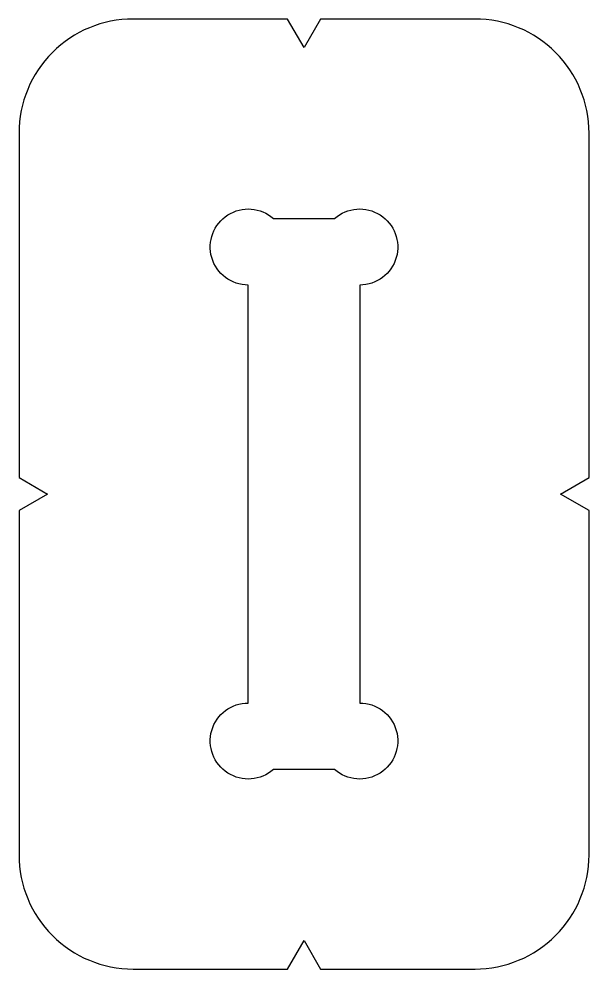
# Model space of a CAD drawing. Extents: x 57 to 87, y -127 to -77.
import ezdxf

# ---------------------------------------------------------------- set-up
doc = ezdxf.new("R2010")
doc.units = 0
doc.layers.get('0').update_dxf_attribs({"linetype": 'CONTINUOUS'})

msp = doc.modelspace()

# ---------------------------------------------------------------- linework, layer by layer
for points in [[(63, -77, 0.414214), (57, -83), (57, -101.134), (58.5, -102), (57, -102.866), (57, -121, 0.414214), (63, -127), (71.134, -127), (72, -125.5), (72.866, -127), (81, -127, 0.414214), (87, -121), (87, -102.866), (85.5, -102), (87, -101.134), (87, -83, 0.414214), (81, -77), (72.866, -77), (72, -78.5), (71.134, -77)], [(73.612, -116.5), (70.388, -116.5, -1.447009), (69.065, -113), (69.065, -91, -1.447009), (70.388, -87.5), (73.612, -87.5, -1.447009), (74.935, -91), (74.935, -113, -1.447009)]]:
    msp.add_lwpolyline(points, format="xyb", close=True)

doc.saveas('drawing.dxf')
